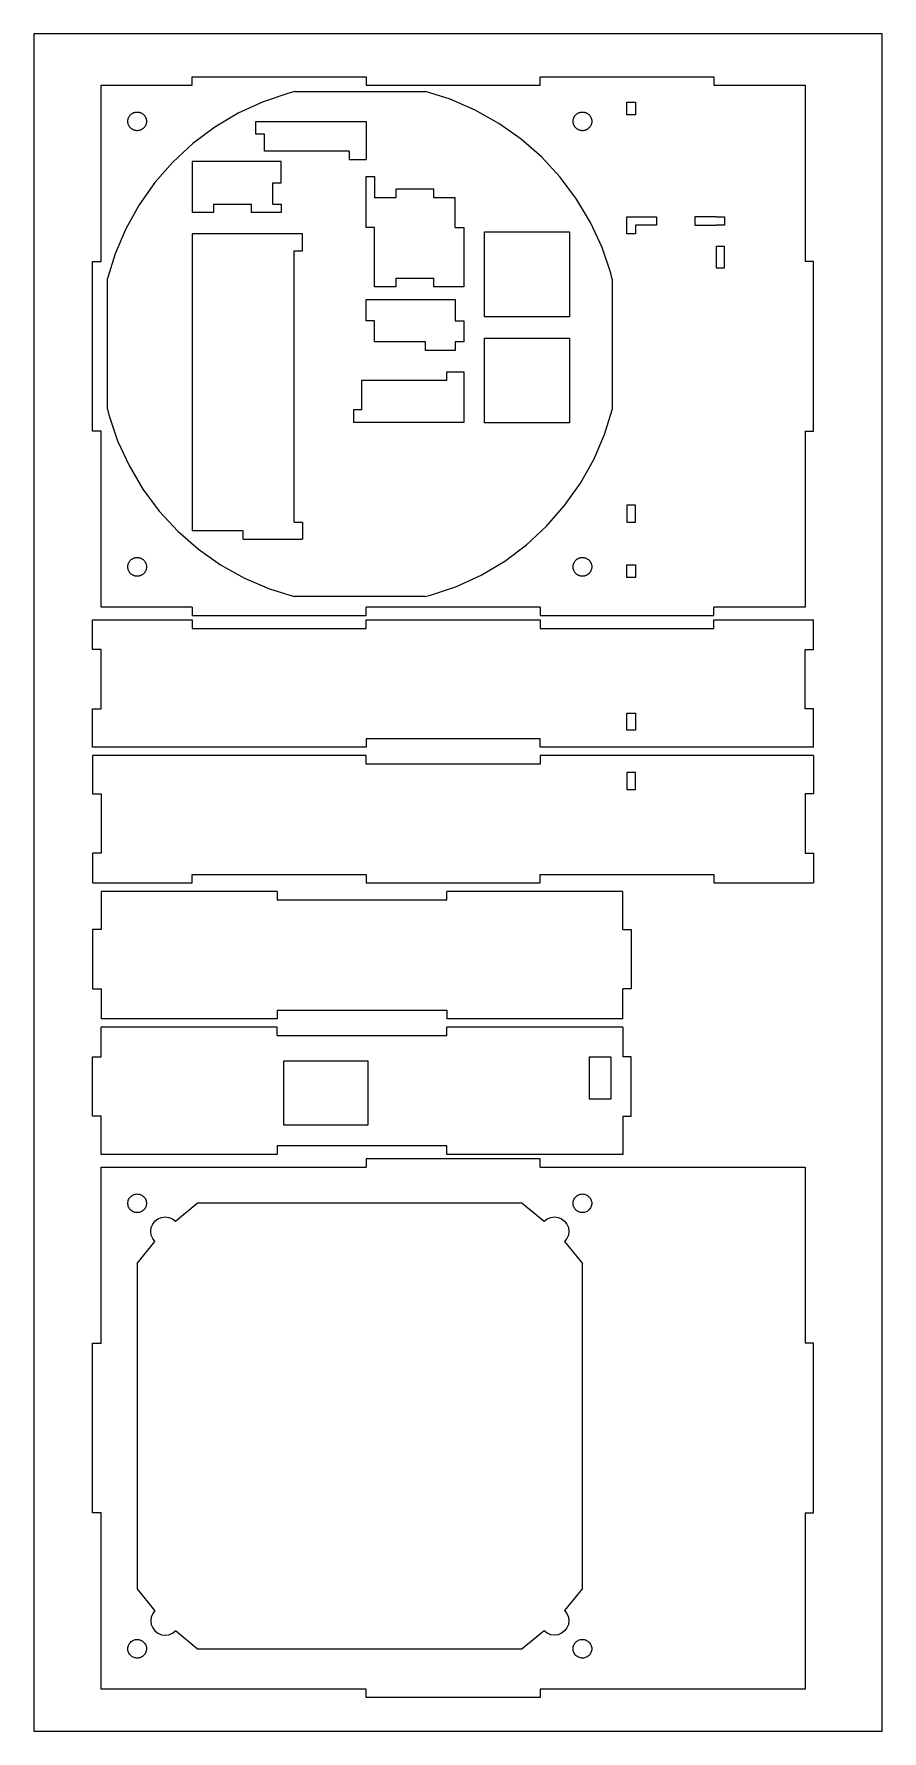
# Model space of a CAD drawing. Header units: metres. Extents: x 0 to 200, y 0 to 400.
import ezdxf

# ---------------------------------------------------------------- set-up
doc = ezdxf.new("R2010")
doc.units = ezdxf.units.M

msp = doc.modelspace()

# ---------------------------------------------------------------- linework, layer by layer
at = {"layer": 'Layer0'}
for p, q in [((0, 400), (0, 0)), ((200, 400), (0, 400)), ((200, 0), (200, 400)), ((37.34, 389.9), (78.34, 389.9)), ((37.34, 387.9), (37.34, 389.9)), ((78.34, 389.9), (78.34, 387.9)), ((119.34, 389.9), (160.34, 389.9)), ((119.34, 387.9), (119.34, 389.9)), ((160.34, 389.9), (160.34, 387.9)), ((15.84, 387.9), (37.34, 387.9)), ((15.84, 346.4), (15.84, 387.9)), ((54.05, 384.01), (48.2, 381.32)), ((60.14, 386.08), (54.05, 384.01)), ((61.52, 386.4), (60.14, 386.08)), ((61.52, 386.4), (76.84, 386.4)), ((76.84, 386.4), (92.33, 386.4)), ((78.34, 387.9), (119.34, 387.9)), ((98.12, 384.6), (92.33, 386.4)), ((104.04, 382.06), (98.12, 384.6)), ((160.34, 387.9), (181.84, 387.9)), ((181.84, 387.9), (181.84, 346.4)), ((22.22, 379.97), (22.25, 380.08)), ((22.25, 380.08), (22.29, 380.19)), ((22.29, 380.19), (22.33, 380.29)), ((22.33, 380.29), (22.38, 380.4)), ((22.38, 380.4), (22.44, 380.5)), ((22.44, 380.5), (22.5, 380.59)), ((22.5, 380.59), (22.56, 380.69)), ((22.56, 380.69), (22.63, 380.78)), ((22.63, 380.78), (22.71, 380.87)), ((22.71, 380.87), (22.79, 380.95)), ((22.79, 380.95), (22.87, 381.03)), ((22.87, 381.03), (22.96, 381.11)), ((22.96, 381.11), (23.05, 381.18)), ((23.05, 381.18), (23.15, 381.24)), ((23.15, 381.24), (23.24, 381.3)), ((23.24, 381.3), (23.35, 381.36)), ((23.35, 381.36), (23.45, 381.41)), ((23.45, 381.41), (23.56, 381.45)), ((23.56, 381.45), (23.66, 381.49)), ((23.66, 381.49), (23.77, 381.52)), ((23.77, 381.52), (23.89, 381.55)), ((23.89, 381.55), (24, 381.57)), ((24, 381.57), (24.11, 381.58)), ((24.11, 381.58), (24.23, 381.59)), ((24.23, 381.59), (24.34, 381.6)), ((24.34, 381.6), (24.46, 381.59)), ((24.46, 381.59), (24.57, 381.58)), ((24.57, 381.58), (24.69, 381.57)), ((24.69, 381.57), (24.8, 381.55)), ((24.8, 381.55), (24.91, 381.52)), ((24.91, 381.52), (25.02, 381.49)), ((25.02, 381.49), (25.13, 381.45)), ((25.13, 381.45), (25.24, 381.41)), ((25.24, 381.41), (25.34, 381.36)), ((25.34, 381.36), (25.44, 381.3)), ((25.44, 381.3), (25.54, 381.24)), ((25.54, 381.24), (25.64, 381.18)), ((25.64, 381.18), (25.73, 381.1)), ((25.73, 381.1), (25.82, 381.03)), ((25.82, 381.03), (25.9, 380.95)), ((25.9, 380.95), (25.98, 380.87)), ((25.98, 380.87), (26.05, 380.78)), ((26.05, 380.78), (26.12, 380.69)), ((26.12, 380.69), (26.19, 380.59)), ((26.19, 380.59), (26.25, 380.49)), ((26.25, 380.49), (26.3, 380.39)), ((26.3, 380.39), (26.35, 380.29)), ((26.35, 380.29), (26.4, 380.18)), ((26.4, 380.18), (26.44, 380.07)), ((26.44, 380.07), (26.47, 379.96)), ((48.2, 381.32), (42.67, 378.03)), ((109.65, 378.91), (104.04, 382.06)), ((127.22, 379.97), (127.25, 380.08)), ((127.25, 380.08), (127.29, 380.19)), ((127.29, 380.19), (127.33, 380.29)), ((127.33, 380.29), (127.38, 380.4)), ((127.38, 380.4), (127.44, 380.5)), ((127.44, 380.5), (127.5, 380.59)), ((127.5, 380.59), (127.56, 380.69)), ((127.56, 380.69), (127.63, 380.78)), ((127.63, 380.78), (127.71, 380.87)), ((127.71, 380.87), (127.79, 380.95)), ((127.79, 380.95), (127.87, 381.03)), ((127.87, 381.03), (127.96, 381.11)), ((127.96, 381.11), (128.05, 381.18)), ((128.05, 381.18), (128.15, 381.24)), ((128.15, 381.24), (128.24, 381.3)), ((128.24, 381.3), (128.34, 381.36)), ((128.34, 381.36), (128.45, 381.41)), ((128.45, 381.41), (128.56, 381.45)), ((128.56, 381.45), (128.66, 381.49)), ((128.66, 381.49), (128.77, 381.52)), ((128.77, 381.52), (128.89, 381.55)), ((128.89, 381.55), (129, 381.57)), ((129, 381.57), (129.11, 381.58)), ((129.11, 381.58), (129.23, 381.59)), ((129.23, 381.59), (129.34, 381.6)), ((129.34, 381.6), (129.46, 381.59)), ((129.46, 381.59), (129.57, 381.58)), ((129.57, 381.58), (129.69, 381.57)), ((129.69, 381.57), (129.8, 381.55)), ((129.8, 381.55), (129.91, 381.52)), ((129.91, 381.52), (130.02, 381.49)), ((130.02, 381.49), (130.13, 381.45)), ((130.13, 381.45), (130.24, 381.41)), ((130.24, 381.41), (130.34, 381.36)), ((130.34, 381.36), (130.44, 381.3)), ((130.44, 381.3), (130.54, 381.24)), ((130.54, 381.24), (130.64, 381.18)), ((130.64, 381.18), (130.73, 381.1)), ((130.73, 381.1), (130.82, 381.03)), ((130.82, 381.03), (130.9, 380.95)), ((130.9, 380.95), (130.98, 380.87)), ((130.98, 380.87), (131.05, 380.78)), ((131.05, 380.78), (131.12, 380.69)), ((131.12, 380.69), (131.19, 380.59)), ((131.19, 380.59), (131.25, 380.49)), ((131.25, 380.49), (131.3, 380.39)), ((131.3, 380.39), (131.35, 380.29)), ((131.35, 380.29), (131.4, 380.18)), ((131.4, 380.18), (131.44, 380.07)), ((131.44, 380.07), (131.47, 379.96)), ((139.84, 383.9), (141.84, 383.9)), ((139.84, 380.9), (139.84, 383.9)), ((141.84, 380.9), (139.84, 380.9)), ((141.84, 383.9), (141.84, 380.9)), ((22.14, 379.4), (22.15, 379.51)), ((22.15, 379.28), (22.14, 379.4)), ((22.15, 379.51), (22.16, 379.63)), ((22.16, 379.17), (22.15, 379.28)), ((22.16, 379.63), (22.17, 379.74)), ((22.17, 379.05), (22.16, 379.17)), ((22.17, 379.74), (22.19, 379.85)), ((22.19, 378.94), (22.17, 379.05)), ((22.19, 379.85), (22.22, 379.97)), ((22.22, 378.83), (22.19, 378.94)), ((22.25, 378.72), (22.22, 378.83)), ((22.29, 378.61), (22.25, 378.72)), ((22.33, 378.5), (22.29, 378.61)), ((22.38, 378.4), (22.33, 378.5)), ((22.44, 378.3), (22.38, 378.4)), ((22.5, 378.2), (22.44, 378.3)), ((22.56, 378.1), (22.5, 378.2)), ((22.63, 378.01), (22.56, 378.1)), ((22.71, 377.92), (22.63, 378.01)), ((22.79, 377.84), (22.71, 377.92)), ((22.87, 377.76), (22.79, 377.84)), ((22.96, 377.69), (22.87, 377.76)), ((23.05, 377.62), (22.96, 377.69)), ((23.14, 377.55), (23.05, 377.62)), ((23.24, 377.49), (23.14, 377.55)), ((23.34, 377.44), (23.24, 377.49)), ((23.45, 377.39), (23.34, 377.44)), ((23.55, 377.34), (23.45, 377.39)), ((23.66, 377.3), (23.55, 377.34)), ((23.77, 377.27), (23.66, 377.3)), ((23.88, 377.24), (23.77, 377.27)), ((24, 377.22), (23.88, 377.24)), ((24.11, 377.21), (24, 377.22)), ((24.23, 377.2), (24.11, 377.21)), ((24.34, 377.2), (24.23, 377.2)), ((24.46, 377.2), (24.34, 377.2)), ((24.57, 377.21), (24.46, 377.2)), ((24.69, 377.22), (24.57, 377.21)), ((24.8, 377.24), (24.69, 377.22)), ((24.91, 377.27), (24.8, 377.24)), ((25.02, 377.3), (24.91, 377.27)), ((25.13, 377.34), (25.02, 377.3)), ((25.24, 377.39), (25.13, 377.34)), ((25.34, 377.44), (25.24, 377.39)), ((25.44, 377.49), (25.34, 377.44)), ((25.54, 377.55), (25.44, 377.49)), ((25.64, 377.62), (25.54, 377.55)), ((25.73, 377.69), (25.64, 377.62)), ((25.81, 377.76), (25.73, 377.69)), ((25.9, 377.84), (25.81, 377.76)), ((25.98, 377.92), (25.9, 377.84)), ((26.05, 378.01), (25.98, 377.92)), ((26.12, 378.1), (26.05, 378.01)), ((26.19, 378.2), (26.12, 378.1)), ((26.25, 378.29), (26.19, 378.2)), ((26.3, 378.4), (26.25, 378.29)), ((26.35, 378.5), (26.3, 378.4)), ((26.4, 378.61), (26.35, 378.5)), ((26.44, 378.71), (26.4, 378.61)), ((26.47, 378.83), (26.44, 378.71)), ((26.47, 379.96), (26.5, 379.85)), ((26.5, 378.94), (26.47, 378.83)), ((26.5, 379.85), (26.52, 379.74)), ((26.52, 379.05), (26.5, 378.94)), ((26.52, 379.74), (26.53, 379.62)), ((26.53, 379.16), (26.52, 379.05)), ((26.53, 379.62), (26.54, 379.51)), ((26.54, 379.28), (26.53, 379.16)), ((26.54, 379.51), (26.54, 379.39)), ((26.54, 379.39), (26.54, 379.28)), ((42.67, 378.03), (37.51, 374.17)), ((52.34, 376.4), (52.34, 379.4)), ((52.34, 379.4), (78.34, 379.4)), ((54.34, 376.4), (52.34, 376.4)), ((54.34, 372.4), (54.34, 376.4)), ((78.34, 379.4), (78.34, 370.4)), ((114.91, 375.2), (109.65, 378.91)), ((127.14, 379.4), (127.15, 379.51)), ((127.15, 379.28), (127.14, 379.4)), ((127.15, 379.63), (127.17, 379.74)), ((127.15, 379.51), (127.15, 379.63)), ((127.15, 379.17), (127.15, 379.28)), ((127.17, 379.05), (127.15, 379.17)), ((127.17, 379.74), (127.19, 379.85)), ((127.19, 378.94), (127.17, 379.05)), ((127.19, 379.85), (127.22, 379.97)), ((127.22, 378.83), (127.19, 378.94)), ((127.25, 378.72), (127.22, 378.83)), ((127.29, 378.61), (127.25, 378.72)), ((127.33, 378.5), (127.29, 378.61)), ((127.38, 378.4), (127.33, 378.5)), ((127.44, 378.3), (127.38, 378.4)), ((127.5, 378.2), (127.44, 378.3)), ((127.56, 378.1), (127.5, 378.2)), ((127.63, 378.01), (127.56, 378.1)), ((127.71, 377.92), (127.63, 378.01)), ((127.79, 377.84), (127.71, 377.92)), ((127.87, 377.76), (127.79, 377.84)), ((127.96, 377.69), (127.87, 377.76)), ((128.05, 377.62), (127.96, 377.69)), ((128.14, 377.55), (128.05, 377.62)), ((128.24, 377.49), (128.14, 377.55)), ((128.34, 377.44), (128.24, 377.49)), ((128.45, 377.39), (128.34, 377.44)), ((128.55, 377.34), (128.45, 377.39)), ((128.66, 377.3), (128.55, 377.34)), ((128.77, 377.27), (128.66, 377.3)), ((128.88, 377.24), (128.77, 377.27)), ((129, 377.22), (128.88, 377.24)), ((129.11, 377.21), (129, 377.22)), ((129.23, 377.2), (129.11, 377.21)), ((129.34, 377.2), (129.23, 377.2)), ((129.46, 377.2), (129.34, 377.2)), ((129.57, 377.21), (129.46, 377.2)), ((129.69, 377.22), (129.57, 377.21)), ((129.8, 377.24), (129.69, 377.22)), ((129.91, 377.27), (129.8, 377.24)), ((130.02, 377.3), (129.91, 377.27)), ((130.13, 377.34), (130.02, 377.3)), ((130.24, 377.39), (130.13, 377.34)), ((130.34, 377.44), (130.24, 377.39)), ((130.44, 377.49), (130.34, 377.44)), ((130.54, 377.55), (130.44, 377.49)), ((130.64, 377.62), (130.54, 377.55)), ((130.73, 377.69), (130.64, 377.62)), ((130.81, 377.76), (130.73, 377.69)), ((130.9, 377.84), (130.81, 377.76)), ((130.98, 377.92), (130.9, 377.84)), ((131.05, 378.01), (130.98, 377.92)), ((131.12, 378.1), (131.05, 378.01)), ((131.19, 378.2), (131.12, 378.1)), ((131.25, 378.29), (131.19, 378.2)), ((131.3, 378.4), (131.25, 378.29)), ((131.35, 378.5), (131.3, 378.4)), ((131.4, 378.61), (131.35, 378.5)), ((131.43, 378.71), (131.4, 378.61)), ((131.47, 378.83), (131.43, 378.71)), ((131.47, 379.96), (131.49, 379.85)), ((131.49, 378.94), (131.47, 378.83)), ((131.49, 379.85), (131.52, 379.74)), ((131.52, 379.05), (131.49, 378.94)), ((131.52, 379.74), (131.53, 379.62)), ((131.53, 379.16), (131.52, 379.05)), ((131.53, 379.62), (131.54, 379.51)), ((131.54, 379.28), (131.53, 379.16)), ((131.54, 379.51), (131.54, 379.39)), ((131.54, 379.39), (131.54, 379.28)), ((37.51, 374.17), (32.78, 369.8)), ((74.34, 372.4), (54.34, 372.4)), ((74.34, 372.4), (74.34, 370.4)), ((119.75, 370.95), (114.91, 375.2)), ((32.78, 369.8), (28.54, 364.96)), ((37.34, 369.9), (37.34, 357.9)), ((58.34, 369.9), (37.34, 369.9)), ((58.34, 364.9), (58.34, 369.9)), ((74.34, 370.4), (78.34, 370.4)), ((124.12, 366.23), (119.75, 370.95)), ((28.54, 364.96), (24.83, 359.71)), ((56.34, 364.9), (58.34, 364.9)), ((56.34, 359.9), (56.34, 364.9)), ((78.34, 366.4), (80.34, 366.4)), ((78.34, 354.4), (78.34, 366.4)), ((80.34, 366.4), (80.34, 361.4)), ((127.97, 361.07), (124.12, 366.23)), ((85.34, 361.4), (80.34, 361.4)), ((94.34, 363.4), (85.34, 363.4)), ((85.34, 363.4), (85.34, 361.4)), ((94.34, 361.4), (94.34, 363.4)), ((99.34, 361.4), (94.34, 361.4)), ((99.34, 354.4), (99.34, 361.4)), ((131.27, 355.54), (127.97, 361.07)), ((24.83, 359.71), (21.68, 354.09)), ((42.34, 357.9), (37.34, 357.9)), ((42.34, 359.9), (42.34, 357.9)), ((42.34, 359.9), (51.34, 359.9)), ((51.34, 357.9), (51.34, 359.9)), ((58.34, 357.9), (51.34, 357.9)), ((56.34, 359.9), (58.34, 359.9)), ((58.34, 359.9), (58.34, 357.9)), ((139.84, 356.9), (141.84, 356.9)), ((139.84, 352.9), (139.84, 356.9)), ((141.84, 356.9), (146.84, 356.9)), ((146.84, 356.9), (146.84, 354.9)), ((160.84, 356.9), (155.84, 356.9)), ((155.84, 356.9), (155.84, 354.9)), ((160.84, 356.9), (162.84, 356.9)), ((162.84, 356.9), (162.84, 354.9)), ((21.68, 354.09), (19.14, 348.17)), ((63.34, 352.9), (37.34, 352.9)), ((37.34, 352.9), (37.34, 282.9)), ((63.34, 348.9), (63.34, 352.9)), ((80.34, 354.4), (78.34, 354.4)), ((80.34, 340.4), (80.34, 354.4)), ((99.34, 354.4), (101.34, 354.4)), ((101.34, 354.4), (101.34, 340.4)), ((106.26, 333.33), (106.26, 353.33)), ((106.26, 353.33), (126.26, 353.33)), ((126.26, 353.33), (126.26, 333.33)), ((133.96, 349.69), (131.27, 355.54)), ((141.84, 352.9), (139.84, 352.9)), ((146.84, 354.9), (141.84, 354.9)), ((141.84, 354.9), (141.84, 352.9)), ((155.84, 354.9), (160.84, 354.9)), ((162.84, 354.9), (160.84, 354.9)), ((19.14, 348.17), (17.34, 342.38)), ((61.34, 348.9), (63.34, 348.9)), ((61.34, 284.9), (61.34, 348.9)), ((136.03, 343.6), (133.96, 349.69)), ((162.84, 349.9), (160.84, 349.9)), ((160.84, 349.9), (160.84, 344.9)), ((162.84, 344.9), (162.84, 349.9)), ((13.84, 346.4), (15.84, 346.4)), ((13.84, 306.4), (13.84, 346.4)), ((160.84, 344.9), (162.84, 344.9)), ((183.84, 346.4), (181.84, 346.4)), ((183.84, 306.4), (183.84, 346.4)), ((17.34, 326.9), (17.34, 342.38)), ((85.34, 340.4), (80.34, 340.4)), ((85.34, 342.4), (94.34, 342.4)), ((85.34, 342.4), (85.34, 340.4)), ((94.34, 340.4), (94.34, 342.4)), ((101.34, 340.4), (94.34, 340.4)), ((136.34, 342.22), (136.03, 343.6)), ((136.34, 342.22), (136.34, 326.9)), ((78.34, 337.4), (99.34, 337.4)), ((78.34, 332.4), (78.34, 337.4)), ((99.34, 337.4), (99.34, 332.4)), ((80.34, 332.4), (78.34, 332.4)), ((80.34, 327.4), (80.34, 332.4)), ((99.34, 332.4), (101.34, 332.4)), ((101.34, 332.4), (101.34, 327.4)), ((126.26, 333.33), (106.26, 333.33)), ((106.26, 328.33), (126.26, 328.33)), ((106.26, 308.33), (106.26, 328.33)), ((126.26, 328.33), (126.26, 308.33)), ((17.34, 311.57), (17.34, 326.9)), ((92.34, 327.4), (80.34, 327.4)), ((92.34, 325.4), (92.34, 327.4)), ((99.34, 325.4), (92.34, 325.4)), ((99.34, 327.4), (99.34, 325.4)), ((101.34, 327.4), (99.34, 327.4)), ((136.34, 326.9), (136.34, 311.41)), ((97.34, 320.4), (101.34, 320.4)), ((97.34, 318.4), (97.34, 320.4)), ((101.34, 320.4), (101.34, 308.4)), ((77.34, 311.4), (77.34, 318.4)), ((77.34, 318.4), (97.34, 318.4)), ((17.34, 311.57), (17.65, 310.19)), ((17.65, 310.19), (19.72, 304.1)), ((77.34, 311.4), (75.34, 311.4)), ((75.34, 311.4), (75.34, 308.4)), ((101.34, 308.4), (75.34, 308.4)), ((126.26, 308.33), (106.26, 308.33)), ((134.54, 305.62), (136.34, 311.41)), ((15.84, 306.4), (13.84, 306.4)), ((15.84, 264.9), (15.84, 306.4)), ((19.72, 304.1), (22.42, 298.25)), ((132, 299.7), (134.54, 305.62)), ((181.84, 306.4), (183.84, 306.4)), ((181.84, 306.4), (181.84, 264.9)), ((22.42, 298.25), (25.71, 292.72)), ((128.86, 294.09), (132, 299.7)), ((25.71, 292.72), (29.56, 287.56)), ((125.15, 288.83), (128.86, 294.09)), ((120.9, 283.99), (125.15, 288.83)), ((141.84, 288.9), (139.84, 288.9)), ((139.84, 288.9), (139.84, 284.9)), ((141.84, 284.9), (141.84, 288.9)), ((29.56, 287.56), (33.94, 282.84)), ((61.34, 284.9), (63.34, 284.9)), ((63.34, 284.9), (63.34, 280.9)), ((139.84, 284.9), (141.84, 284.9)), ((33.94, 282.84), (38.78, 278.59)), ((49.34, 282.9), (37.34, 282.9)), ((49.34, 280.9), (49.34, 282.9)), ((49.34, 280.9), (63.34, 280.9)), ((116.18, 279.62), (120.9, 283.99)), ((22.79, 275.95), (22.87, 276.03)), ((22.87, 276.03), (22.96, 276.11)), ((22.96, 276.11), (23.05, 276.18)), ((23.05, 276.18), (23.15, 276.24)), ((23.15, 276.24), (23.24, 276.3)), ((23.24, 276.3), (23.34, 276.36)), ((23.34, 276.36), (23.45, 276.41)), ((23.45, 276.41), (23.56, 276.45)), ((23.56, 276.45), (23.66, 276.49)), ((23.66, 276.49), (23.77, 276.52)), ((23.77, 276.52), (23.89, 276.55)), ((23.89, 276.55), (24, 276.57)), ((24, 276.57), (24.11, 276.58)), ((24.11, 276.58), (24.23, 276.59)), ((24.23, 276.59), (24.34, 276.6)), ((24.34, 276.6), (24.46, 276.59)), ((24.46, 276.59), (24.57, 276.58)), ((24.57, 276.58), (24.69, 276.57)), ((24.69, 276.57), (24.8, 276.55)), ((24.8, 276.55), (24.91, 276.52)), ((24.91, 276.52), (25.02, 276.49)), ((25.02, 276.49), (25.13, 276.45)), ((25.13, 276.45), (25.24, 276.41)), ((25.24, 276.41), (25.34, 276.36)), ((25.34, 276.36), (25.44, 276.3)), ((25.44, 276.3), (25.54, 276.24)), ((25.54, 276.24), (25.64, 276.18)), ((25.64, 276.18), (25.73, 276.1)), ((25.73, 276.1), (25.82, 276.03)), ((25.82, 276.03), (25.9, 275.95)), ((38.78, 278.59), (44.03, 274.88)), ((111.02, 275.77), (116.18, 279.62)), ((127.79, 275.95), (127.87, 276.03)), ((127.87, 276.03), (127.96, 276.11)), ((127.96, 276.11), (128.05, 276.18)), ((128.05, 276.18), (128.15, 276.24)), ((128.15, 276.24), (128.24, 276.3)), ((128.24, 276.3), (128.35, 276.36)), ((128.35, 276.36), (128.45, 276.41)), ((128.45, 276.41), (128.56, 276.45)), ((128.56, 276.45), (128.66, 276.49)), ((128.66, 276.49), (128.77, 276.52)), ((128.77, 276.52), (128.89, 276.55)), ((128.89, 276.55), (129, 276.57)), ((129, 276.57), (129.11, 276.58)), ((129.11, 276.58), (129.23, 276.59)), ((129.23, 276.59), (129.34, 276.6)), ((129.34, 276.6), (129.46, 276.59)), ((129.46, 276.59), (129.57, 276.58)), ((129.57, 276.58), (129.69, 276.57)), ((129.69, 276.57), (129.8, 276.55)), ((129.8, 276.55), (129.91, 276.52)), ((129.91, 276.52), (130.02, 276.49)), ((130.02, 276.49), (130.13, 276.45)), ((130.13, 276.45), (130.24, 276.41)), ((130.24, 276.41), (130.34, 276.36)), ((130.34, 276.36), (130.44, 276.3)), ((130.44, 276.3), (130.54, 276.24)), ((130.54, 276.24), (130.64, 276.18)), ((130.64, 276.18), (130.73, 276.1)), ((130.73, 276.1), (130.82, 276.03)), ((130.82, 276.03), (130.9, 275.95)), ((22.14, 274.4), (22.15, 274.51)), ((22.15, 274.28), (22.14, 274.4)), ((22.15, 274.63), (22.17, 274.74)), ((22.15, 274.51), (22.15, 274.63)), ((22.15, 274.17), (22.15, 274.28)), ((22.17, 274.05), (22.15, 274.17)), ((22.17, 274.74), (22.19, 274.85)), ((22.19, 273.94), (22.17, 274.05)), ((22.19, 274.85), (22.22, 274.97)), ((22.22, 273.83), (22.19, 273.94)), ((22.22, 274.97), (22.25, 275.08)), ((22.25, 273.72), (22.22, 273.83)), ((22.25, 275.08), (22.29, 275.19)), ((22.29, 273.61), (22.25, 273.72)), ((22.29, 275.19), (22.33, 275.29)), ((22.33, 273.5), (22.29, 273.61)), ((22.33, 275.29), (22.38, 275.4)), ((22.38, 273.4), (22.33, 273.5)), ((22.38, 275.4), (22.44, 275.5)), ((22.44, 273.3), (22.38, 273.4)), ((22.44, 275.5), (22.5, 275.59)), ((22.5, 273.2), (22.44, 273.3)), ((22.5, 275.59), (22.56, 275.69)), ((22.56, 273.1), (22.5, 273.2)), ((22.56, 275.69), (22.63, 275.78)), ((22.63, 273.01), (22.56, 273.1)), ((22.63, 275.78), (22.71, 275.87)), ((22.71, 272.92), (22.63, 273.01)), ((22.71, 275.87), (22.79, 275.95)), ((22.79, 272.84), (22.71, 272.92)), ((22.87, 272.76), (22.79, 272.84)), ((22.96, 272.69), (22.87, 272.76)), ((23.05, 272.62), (22.96, 272.69)), ((23.14, 272.55), (23.05, 272.62)), ((23.24, 272.49), (23.14, 272.55)), ((23.34, 272.44), (23.24, 272.49)), ((23.45, 272.39), (23.34, 272.44)), ((23.55, 272.34), (23.45, 272.39)), ((23.66, 272.3), (23.55, 272.34)), ((23.77, 272.27), (23.66, 272.3)), ((23.88, 272.24), (23.77, 272.27)), ((24, 272.22), (23.88, 272.24)), ((24.11, 272.21), (24, 272.22)), ((24.23, 272.2), (24.11, 272.21)), ((24.34, 272.2), (24.23, 272.2)), ((24.46, 272.2), (24.34, 272.2)), ((24.57, 272.21), (24.46, 272.2)), ((24.69, 272.22), (24.57, 272.21)), ((24.8, 272.24), (24.69, 272.22)), ((24.91, 272.27), (24.8, 272.24)), ((25.02, 272.3), (24.91, 272.27)), ((25.13, 272.34), (25.02, 272.3)), ((25.24, 272.39), (25.13, 272.34)), ((25.34, 272.44), (25.24, 272.39)), ((25.44, 272.49), (25.34, 272.44)), ((25.54, 272.55), (25.44, 272.49)), ((25.64, 272.62), (25.54, 272.55)), ((25.73, 272.69), (25.64, 272.62)), ((25.81, 272.76), (25.73, 272.69)), ((25.9, 272.84), (25.81, 272.76)), ((25.9, 275.95), (25.98, 275.87)), ((25.98, 272.92), (25.9, 272.84)), ((25.98, 275.87), (26.05, 275.78)), ((26.05, 273.01), (25.98, 272.92)), ((26.05, 275.78), (26.12, 275.69)), ((26.12, 273.1), (26.05, 273.01)), ((26.12, 275.69), (26.19, 275.59)), ((26.19, 273.2), (26.12, 273.1)), ((26.19, 275.59), (26.25, 275.49)), ((26.25, 273.29), (26.19, 273.2)), ((26.25, 275.49), (26.3, 275.39)), ((26.3, 273.4), (26.25, 273.29)), ((26.3, 275.39), (26.35, 275.29)), ((26.35, 273.5), (26.3, 273.4)), ((26.35, 275.29), (26.4, 275.18)), ((26.4, 273.61), (26.35, 273.5)), ((26.4, 275.18), (26.44, 275.07)), ((26.43, 273.71), (26.4, 273.61)), ((26.47, 273.83), (26.43, 273.71)), ((26.44, 275.07), (26.47, 274.96)), ((26.47, 274.96), (26.49, 274.85)), ((26.49, 273.94), (26.47, 273.83)), ((26.49, 274.85), (26.52, 274.74)), ((26.52, 274.05), (26.49, 273.94)), ((26.52, 274.74), (26.53, 274.62)), ((26.53, 274.16), (26.52, 274.05)), ((26.53, 274.62), (26.54, 274.51)), ((26.54, 274.28), (26.53, 274.16)), ((26.54, 274.51), (26.54, 274.39)), ((26.54, 274.39), (26.54, 274.28)), ((44.03, 274.88), (49.65, 271.73)), ((99.64, 269.78), (105.49, 272.47)), ((105.49, 272.47), (111.02, 275.77)), ((127.14, 274.4), (127.15, 274.51)), ((127.15, 274.28), (127.14, 274.4)), ((127.15, 274.51), (127.16, 274.63)), ((127.15, 274.17), (127.15, 274.28)), ((127.17, 274.05), (127.15, 274.17)), ((127.16, 274.63), (127.17, 274.74)), ((127.17, 274.74), (127.19, 274.85)), ((127.19, 273.94), (127.17, 274.05)), ((127.19, 274.85), (127.22, 274.97)), ((127.22, 273.83), (127.19, 273.94)), ((127.22, 274.97), (127.25, 275.08)), ((127.25, 273.72), (127.22, 273.83)), ((127.25, 275.08), (127.29, 275.19)), ((127.29, 273.61), (127.25, 273.72)), ((127.29, 275.19), (127.33, 275.29)), ((127.33, 273.5), (127.29, 273.61)), ((127.33, 275.29), (127.38, 275.4)), ((127.38, 273.4), (127.33, 273.5)), ((127.38, 275.4), (127.44, 275.5)), ((127.44, 273.3), (127.38, 273.4)), ((127.44, 275.5), (127.5, 275.59)), ((127.5, 273.2), (127.44, 273.3)), ((127.5, 275.59), (127.56, 275.69)), ((127.56, 273.1), (127.5, 273.2)), ((127.56, 275.69), (127.63, 275.78)), ((127.63, 273.01), (127.56, 273.1)), ((127.63, 275.78), (127.71, 275.87)), ((127.71, 272.92), (127.63, 273.01)), ((127.71, 275.87), (127.79, 275.95)), ((127.79, 272.84), (127.71, 272.92)), ((127.87, 272.76), (127.79, 272.84)), ((127.96, 272.69), (127.87, 272.76)), ((128.05, 272.62), (127.96, 272.69)), ((128.14, 272.55), (128.05, 272.62)), ((128.24, 272.49), (128.14, 272.55)), ((128.34, 272.44), (128.24, 272.49)), ((128.45, 272.39), (128.34, 272.44)), ((128.55, 272.34), (128.45, 272.39)), ((128.66, 272.3), (128.55, 272.34)), ((128.77, 272.27), (128.66, 272.3)), ((128.88, 272.24), (128.77, 272.27)), ((129, 272.22), (128.88, 272.24)), ((129.11, 272.21), (129, 272.22)), ((129.23, 272.2), (129.11, 272.21)), ((129.34, 272.2), (129.23, 272.2)), ((129.46, 272.2), (129.34, 272.2)), ((129.57, 272.21), (129.46, 272.2)), ((129.69, 272.22), (129.57, 272.21)), ((129.8, 272.24), (129.69, 272.22)), ((129.91, 272.27), (129.8, 272.24)), ((130.02, 272.3), (129.91, 272.27)), ((130.13, 272.34), (130.02, 272.3)), ((130.24, 272.39), (130.13, 272.34)), ((130.34, 272.44), (130.24, 272.39)), ((130.44, 272.49), (130.34, 272.44)), ((130.54, 272.55), (130.44, 272.49)), ((130.64, 272.62), (130.54, 272.55)), ((130.73, 272.69), (130.64, 272.62)), ((130.81, 272.76), (130.73, 272.69)), ((130.9, 272.84), (130.81, 272.76)), ((130.9, 275.95), (130.98, 275.87)), ((130.98, 272.92), (130.9, 272.84)), ((130.98, 275.87), (131.05, 275.78)), ((131.05, 273.01), (130.98, 272.92)), ((131.05, 275.78), (131.12, 275.69)), ((131.12, 273.1), (131.05, 273.01)), ((131.12, 275.69), (131.19, 275.59)), ((131.19, 273.2), (131.12, 273.1)), ((131.19, 275.59), (131.25, 275.49)), ((131.25, 273.29), (131.19, 273.2)), ((131.25, 275.49), (131.3, 275.39)), ((131.3, 273.4), (131.25, 273.29)), ((131.3, 275.39), (131.35, 275.29)), ((131.35, 273.5), (131.3, 273.4)), ((131.35, 275.29), (131.4, 275.18)), ((131.4, 273.61), (131.35, 273.5)), ((131.4, 275.18), (131.44, 275.07)), ((131.43, 273.71), (131.4, 273.61)), ((131.47, 273.83), (131.43, 273.71)), ((131.44, 275.07), (131.47, 274.96)), ((131.47, 274.96), (131.5, 274.85)), ((131.49, 273.94), (131.47, 273.83)), ((131.52, 274.05), (131.49, 273.94)), ((131.5, 274.85), (131.52, 274.74)), ((131.52, 274.74), (131.53, 274.62)), ((131.53, 274.16), (131.52, 274.05)), ((131.53, 274.62), (131.54, 274.51)), ((131.54, 274.28), (131.53, 274.16)), ((131.54, 274.51), (131.54, 274.39)), ((131.54, 274.39), (131.54, 274.28)), ((139.84, 271.9), (139.84, 274.9)), ((139.84, 274.9), (141.84, 274.9)), ((141.84, 274.9), (141.84, 271.9)), ((49.65, 271.73), (55.57, 269.19)), ((55.57, 269.19), (61.36, 267.4)), ((93.55, 267.71), (99.64, 269.78)), ((141.84, 271.9), (139.84, 271.9)), ((37.34, 264.9), (15.84, 264.9)), ((37.34, 264.9), (37.34, 262.9)), ((76.84, 267.4), (61.36, 267.4)), ((92.17, 267.4), (76.84, 267.4)), ((119.34, 264.9), (78.34, 264.9)), ((78.34, 262.9), (78.34, 264.9)), ((92.17, 267.4), (93.55, 267.71)), ((119.34, 264.9), (119.34, 262.9)), ((160.34, 262.9), (160.34, 264.9)), ((181.84, 264.9), (160.34, 264.9)), ((13.84, 261.9), (37.34, 261.9)), ((13.84, 254.9), (13.84, 261.9)), ((37.34, 262.9), (78.34, 262.9)), ((37.34, 261.9), (37.34, 259.9)), ((78.34, 261.9), (119.34, 261.9)), ((78.34, 259.9), (78.34, 261.9)), ((119.34, 262.9), (160.34, 262.9)), ((119.34, 261.9), (119.34, 259.9)), ((160.34, 259.9), (160.34, 261.9)), ((160.34, 261.9), (183.84, 261.9)), ((183.84, 254.9), (183.84, 261.9)), ((37.34, 259.9), (78.34, 259.9)), ((119.34, 259.9), (160.34, 259.9)), ((15.84, 254.9), (13.84, 254.9)), ((15.84, 240.9), (15.84, 254.9)), ((181.84, 240.9), (181.84, 254.9)), ((181.84, 254.9), (183.84, 254.9)), ((13.84, 231.9), (13.84, 240.9)), ((13.84, 240.9), (15.84, 240.9)), ((183.84, 240.9), (181.84, 240.9)), ((183.84, 231.9), (183.84, 240.9)), ((139.84, 235.9), (139.84, 239.9)), ((139.84, 239.9), (141.84, 239.9)), ((141.84, 239.9), (141.84, 235.9)), ((119.34, 233.9), (78.34, 233.9)), ((78.34, 233.9), (78.34, 231.9)), ((119.34, 231.9), (119.34, 233.9)), ((141.84, 235.9), (139.84, 235.9)), ((78.34, 231.9), (13.84, 231.9)), ((13.84, 229.9), (13.84, 220.9)), ((78.34, 229.9), (13.84, 229.9)), ((78.34, 227.9), (78.34, 229.9)), ((183.84, 231.9), (119.34, 231.9)), ((119.34, 229.9), (119.34, 227.9)), ((183.84, 229.9), (119.34, 229.9)), ((183.84, 229.9), (183.84, 220.9)), ((119.34, 227.9), (78.34, 227.9)), ((139.84, 225.9), (139.84, 221.9)), ((141.84, 225.9), (139.84, 225.9)), ((141.84, 221.9), (141.84, 225.9)), ((13.84, 220.9), (15.84, 220.9)), ((15.84, 220.9), (15.84, 206.9)), ((139.84, 221.9), (141.84, 221.9)), ((181.84, 220.9), (181.84, 206.9)), ((183.84, 220.9), (181.84, 220.9)), ((15.84, 206.9), (13.84, 206.9)), ((13.84, 206.9), (13.84, 199.9)), ((181.84, 206.9), (183.84, 206.9)), ((183.84, 206.9), (183.84, 199.9)), ((37.34, 201.9), (78.34, 201.9)), ((37.34, 199.9), (37.34, 201.9)), ((78.34, 201.9), (78.34, 199.9)), ((119.34, 199.9), (119.34, 201.9)), ((119.34, 201.9), (160.34, 201.9)), ((160.34, 201.9), (160.34, 199.9)), ((13.84, 199.9), (37.34, 199.9)), ((57.34, 197.9), (15.84, 197.9)), ((15.84, 197.9), (15.84, 188.9)), ((57.34, 197.9), (57.34, 195.9)), ((78.34, 199.9), (119.34, 199.9)), ((97.34, 195.9), (97.34, 197.9)), ((138.84, 197.9), (97.34, 197.9)), ((138.84, 188.9), (138.84, 197.9)), ((160.34, 199.9), (183.84, 199.9)), ((57.34, 195.9), (97.34, 195.9)), ((13.84, 188.9), (13.84, 174.9)), ((15.84, 188.9), (13.84, 188.9)), ((138.84, 188.9), (140.84, 188.9)), ((140.84, 188.9), (140.84, 174.9)), ((13.84, 174.9), (15.84, 174.9)), ((15.84, 174.9), (15.84, 167.9)), ((140.84, 174.9), (138.84, 174.9)), ((138.84, 167.9), (138.84, 174.9)), ((57.34, 169.9), (97.34, 169.9)), ((57.34, 169.9), (57.34, 167.9)), ((97.34, 169.9), (97.34, 167.9)), ((57.34, 167.9), (15.84, 167.9)), ((57.34, 165.9), (15.84, 165.9)), ((15.84, 158.9), (15.84, 165.9)), ((57.34, 163.9), (57.34, 165.9)), ((138.84, 167.9), (97.34, 167.9)), ((97.34, 163.9), (97.34, 165.9)), ((138.84, 165.9), (97.34, 165.9)), ((138.84, 165.9), (138.84, 158.9)), ((57.34, 163.9), (97.34, 163.9)), ((13.84, 144.9), (13.84, 158.9)), ((13.84, 158.9), (15.84, 158.9)), ((78.84, 157.9), (58.84, 157.9)), ((58.84, 157.9), (58.84, 142.9)), ((78.84, 142.9), (78.84, 157.9)), ((131.04, 148.9), (131.04, 158.9)), ((131.04, 158.9), (136.04, 158.9)), ((136.04, 158.9), (136.04, 148.9)), ((140.84, 158.9), (138.84, 158.9)), ((140.84, 144.9), (140.84, 158.9)), ((136.04, 148.9), (131.04, 148.9)), ((15.84, 144.9), (13.84, 144.9)), ((15.84, 135.9), (15.84, 144.9)), ((138.84, 144.9), (140.84, 144.9)), ((138.84, 144.9), (138.84, 135.9)), ((58.84, 142.9), (78.84, 142.9)), ((97.34, 137.9), (57.34, 137.9)), ((57.34, 137.9), (57.34, 135.9)), ((97.34, 135.9), (97.34, 137.9)), ((57.34, 135.9), (15.84, 135.9)), ((15.84, 132.9), (78.34, 132.9)), ((15.84, 91.4), (15.84, 132.9)), ((78.34, 134.9), (78.34, 132.9)), ((119.34, 134.9), (78.34, 134.9)), ((138.84, 135.9), (97.34, 135.9)), ((119.34, 132.9), (119.34, 134.9)), ((119.34, 132.9), (181.84, 132.9)), ((181.84, 132.9), (181.84, 91.4)), ((22.14, 124.4), (22.15, 124.63)), ((22.15, 124.17), (22.14, 124.4)), ((22.15, 124.63), (22.19, 124.85)), ((22.19, 123.94), (22.15, 124.17)), ((22.19, 124.85), (22.25, 125.08)), ((22.25, 125.08), (22.33, 125.29)), ((22.33, 125.29), (22.44, 125.5)), ((22.44, 125.5), (22.56, 125.69)), ((22.56, 125.69), (22.71, 125.87)), ((22.71, 125.87), (22.87, 126.03)), ((22.87, 126.03), (23.05, 126.18)), ((23.05, 126.18), (23.24, 126.3)), ((23.24, 126.3), (23.45, 126.41)), ((23.45, 126.41), (23.66, 126.49)), ((23.66, 126.49), (23.89, 126.55)), ((23.89, 126.55), (24.11, 126.58)), ((24.11, 126.58), (24.34, 126.6)), ((24.34, 126.6), (24.57, 126.58)), ((24.57, 126.58), (24.8, 126.55)), ((24.8, 126.55), (25.02, 126.49)), ((25.02, 126.49), (25.24, 126.41)), ((25.24, 126.41), (25.44, 126.3)), ((25.44, 126.3), (25.64, 126.18)), ((25.64, 126.18), (25.81, 126.03)), ((25.81, 126.03), (25.98, 125.87)), ((25.98, 125.87), (26.12, 125.69)), ((26.12, 125.69), (26.25, 125.5)), ((26.25, 125.5), (26.35, 125.29)), ((26.35, 125.29), (26.44, 125.08)), ((26.44, 125.08), (26.49, 124.85)), ((26.49, 124.85), (26.53, 124.63)), ((26.53, 124.17), (26.49, 123.94)), ((26.53, 124.63), (26.54, 124.4)), ((26.54, 124.4), (26.53, 124.17)), ((33.35, 120.2), (38.53, 124.4)), ((115.16, 124.4), (38.53, 124.4)), ((115.16, 124.4), (120.34, 120.2)), ((127.14, 124.4), (127.15, 124.63)), ((127.15, 124.17), (127.14, 124.4)), ((127.15, 124.63), (127.19, 124.85)), ((127.19, 123.94), (127.15, 124.17)), ((127.19, 124.85), (127.25, 125.08)), ((127.25, 125.08), (127.33, 125.29)), ((127.33, 125.29), (127.44, 125.5)), ((127.44, 125.5), (127.56, 125.69)), ((127.56, 125.69), (127.71, 125.87)), ((127.71, 125.87), (127.87, 126.03)), ((127.87, 126.03), (128.05, 126.18)), ((128.05, 126.18), (128.24, 126.3)), ((128.24, 126.3), (128.45, 126.41)), ((128.45, 126.41), (128.66, 126.49)), ((128.66, 126.49), (128.89, 126.55)), ((128.89, 126.55), (129.11, 126.58)), ((129.11, 126.58), (129.34, 126.6)), ((129.34, 126.6), (129.57, 126.58)), ((129.57, 126.58), (129.8, 126.55)), ((129.8, 126.55), (130.02, 126.49)), ((130.02, 126.49), (130.24, 126.41)), ((130.24, 126.41), (130.44, 126.3)), ((130.44, 126.3), (130.64, 126.18)), ((130.64, 126.18), (130.81, 126.03)), ((130.81, 126.03), (130.98, 125.87)), ((130.98, 125.87), (131.12, 125.69)), ((131.12, 125.69), (131.25, 125.5)), ((131.25, 125.5), (131.35, 125.29)), ((131.35, 125.29), (131.44, 125.08)), ((131.44, 125.08), (131.49, 124.85)), ((131.49, 124.85), (131.53, 124.63)), ((131.53, 124.17), (131.49, 123.94)), ((131.53, 124.63), (131.54, 124.4)), ((131.54, 124.4), (131.53, 124.17)), ((22.25, 123.72), (22.19, 123.94)), ((22.33, 123.5), (22.25, 123.72)), ((22.44, 123.3), (22.33, 123.5)), ((22.56, 123.1), (22.44, 123.3)), ((22.71, 122.92), (22.56, 123.1)), ((22.87, 122.76), (22.71, 122.92)), ((23.05, 122.62), (22.87, 122.76)), ((23.24, 122.49), (23.05, 122.62)), ((23.45, 122.39), (23.24, 122.49)), ((23.66, 122.3), (23.45, 122.39)), ((23.89, 122.24), (23.66, 122.3)), ((24.11, 122.21), (23.89, 122.24)), ((24.34, 122.2), (24.11, 122.21)), ((24.57, 122.21), (24.34, 122.2)), ((24.8, 122.24), (24.57, 122.21)), ((25.02, 122.3), (24.8, 122.24)), ((25.24, 122.39), (25.02, 122.3)), ((25.44, 122.49), (25.24, 122.39)), ((25.64, 122.62), (25.44, 122.49)), ((25.81, 122.76), (25.64, 122.62)), ((25.98, 122.92), (25.81, 122.76)), ((26.12, 123.1), (25.98, 122.92)), ((26.25, 123.3), (26.12, 123.1)), ((26.35, 123.5), (26.25, 123.3)), ((26.44, 123.72), (26.35, 123.5)), ((26.49, 123.94), (26.44, 123.72)), ((28, 119.5), (28.54, 120.2)), ((28.54, 120.2), (29.24, 120.74)), ((29.24, 120.74), (30.06, 121.08)), ((30.06, 121.08), (30.94, 121.2)), ((30.94, 121.2), (31.82, 121.08)), ((31.82, 121.08), (32.64, 120.74)), ((32.64, 120.74), (33.35, 120.2)), ((120.34, 120.2), (121.04, 120.74)), ((121.04, 120.74), (121.86, 121.08)), ((121.86, 121.08), (122.74, 121.2)), ((122.74, 121.2), (123.62, 121.08)), ((123.62, 121.08), (124.44, 120.74)), ((124.44, 120.74), (125.15, 120.2)), ((125.15, 120.2), (125.69, 119.5)), ((127.25, 123.72), (127.19, 123.94)), ((127.33, 123.5), (127.25, 123.72)), ((127.44, 123.3), (127.33, 123.5)), ((127.56, 123.1), (127.44, 123.3)), ((127.71, 122.92), (127.56, 123.1)), ((127.87, 122.76), (127.71, 122.92)), ((128.05, 122.62), (127.87, 122.76)), ((128.24, 122.49), (128.05, 122.62)), ((128.45, 122.39), (128.24, 122.49)), ((128.66, 122.3), (128.45, 122.39)), ((128.89, 122.24), (128.66, 122.3)), ((129.11, 122.21), (128.89, 122.24)), ((129.34, 122.2), (129.11, 122.21)), ((129.57, 122.21), (129.34, 122.2)), ((129.8, 122.24), (129.57, 122.21)), ((130.02, 122.3), (129.8, 122.24)), ((130.24, 122.39), (130.02, 122.3)), ((130.44, 122.49), (130.24, 122.39)), ((130.64, 122.62), (130.44, 122.49)), ((130.81, 122.76), (130.64, 122.62)), ((130.98, 122.92), (130.81, 122.76)), ((131.12, 123.1), (130.98, 122.92)), ((131.25, 123.3), (131.12, 123.1)), ((131.35, 123.5), (131.25, 123.3)), ((131.44, 123.72), (131.35, 123.5)), ((131.49, 123.94), (131.44, 123.72)), ((27.54, 117.79), (27.66, 118.68)), ((27.66, 116.91), (27.54, 117.79)), ((27.66, 118.68), (28, 119.5)), ((28, 116.09), (27.66, 116.91)), ((28.54, 115.39), (28, 116.09)), ((125.69, 116.09), (125.15, 115.39)), ((125.69, 119.5), (126.03, 118.68)), ((126.03, 116.91), (125.69, 116.09)), ((126.03, 118.68), (126.14, 117.79)), ((126.14, 117.79), (126.03, 116.91)), ((24.34, 110.21), (28.54, 115.39)), ((125.15, 115.39), (129.34, 110.21)), ((24.34, 110.21), (24.34, 33.58)), ((129.34, 33.58), (129.34, 110.21)), ((13.84, 51.4), (13.84, 91.4)), ((13.84, 91.4), (15.84, 91.4)), ((183.84, 91.4), (181.84, 91.4)), ((183.84, 51.4), (183.84, 91.4)), ((15.84, 51.4), (13.84, 51.4)), ((15.84, 9.9), (15.84, 51.4)), ((181.84, 51.4), (183.84, 51.4)), ((181.84, 51.4), (181.84, 9.9)), ((28.54, 28.4), (24.34, 33.58)), ((129.34, 33.58), (125.15, 28.4)), ((28.54, 28.4), (28, 27.7)), ((125.15, 28.4), (125.69, 27.7)), ((27.66, 26.88), (27.54, 26)), ((27.54, 26), (27.66, 25.12)), ((28, 27.7), (27.66, 26.88)), ((27.66, 25.12), (28, 24.3)), ((28, 24.3), (28.54, 23.59)), ((125.69, 24.3), (125.15, 23.59)), ((125.69, 27.7), (126.03, 26.88)), ((126.03, 25.12), (125.69, 24.3)), ((126.03, 26.88), (126.14, 26)), ((126.14, 26), (126.03, 25.12)), ((22.2, 19.91), (22.27, 20.14)), ((22.27, 20.14), (22.36, 20.35)), ((22.36, 20.35), (22.47, 20.55)), ((22.47, 20.55), (22.6, 20.74)), ((22.6, 20.74), (22.75, 20.91)), ((22.75, 20.91), (22.92, 21.07)), ((22.92, 21.07), (23.1, 21.21)), ((23.1, 21.21), (23.3, 21.33)), ((23.3, 21.33), (23.51, 21.43)), ((23.51, 21.43), (23.72, 21.51)), ((23.72, 21.51), (23.95, 21.56)), ((23.95, 21.56), (24.18, 21.59)), ((24.18, 21.59), (24.34, 21.59)), ((24.34, 21.59), (24.41, 21.59)), ((24.41, 21.59), (24.64, 21.58)), ((24.64, 21.58), (24.86, 21.53)), ((24.86, 21.53), (25.08, 21.47)), ((25.08, 21.47), (25.29, 21.38)), ((25.29, 21.38), (25.5, 21.27)), ((25.5, 21.27), (25.69, 21.14)), ((25.69, 21.14), (25.86, 20.99)), ((25.86, 20.99), (26.02, 20.82)), ((26.02, 20.82), (26.16, 20.64)), ((26.16, 20.64), (26.28, 20.44)), ((26.28, 20.44), (26.38, 20.23)), ((26.38, 20.23), (26.45, 20.02)), ((26.45, 20.02), (26.51, 19.79)), ((28.54, 23.59), (29.24, 23.05)), ((29.24, 23.05), (30.06, 22.71)), ((30.06, 22.71), (30.94, 22.59)), ((30.94, 22.59), (31.82, 22.71)), ((31.82, 22.71), (32.64, 23.05)), ((32.64, 23.05), (33.35, 23.59)), ((38.53, 19.4), (33.35, 23.59)), ((120.34, 23.59), (115.16, 19.4)), ((121.04, 23.05), (120.34, 23.59)), ((121.86, 22.71), (121.04, 23.05)), ((122.74, 22.59), (121.86, 22.71)), ((123.62, 22.71), (122.74, 22.59)), ((124.44, 23.05), (123.62, 22.71)), ((125.15, 23.59), (124.44, 23.05)), ((127.19, 19.85), (127.25, 20.08)), ((127.25, 20.08), (127.33, 20.29)), ((127.33, 20.29), (127.44, 20.5)), ((127.44, 20.5), (127.56, 20.69)), ((127.56, 20.69), (127.71, 20.87)), ((127.71, 20.87), (127.87, 21.03)), ((127.87, 21.03), (128.05, 21.18)), ((128.05, 21.18), (128.24, 21.3)), ((128.24, 21.3), (128.45, 21.41)), ((128.45, 21.41), (128.66, 21.49)), ((128.66, 21.49), (128.89, 21.55)), ((128.89, 21.55), (129.11, 21.58)), ((129.11, 21.58), (129.34, 21.6)), ((129.34, 21.6), (129.57, 21.58)), ((129.57, 21.58), (129.8, 21.55)), ((129.8, 21.55), (130.02, 21.49)), ((130.02, 21.49), (130.24, 21.41)), ((130.24, 21.41), (130.44, 21.3)), ((130.44, 21.3), (130.64, 21.18)), ((130.64, 21.18), (130.81, 21.03)), ((130.81, 21.03), (130.98, 20.87)), ((130.98, 20.87), (131.12, 20.69)), ((131.12, 20.69), (131.25, 20.5)), ((131.25, 20.5), (131.35, 20.29)), ((131.35, 20.29), (131.44, 20.08)), ((131.44, 20.08), (131.49, 19.85)), ((22.14, 19.46), (22.16, 19.69)), ((22.15, 19.23), (22.14, 19.46)), ((22.18, 19), (22.15, 19.23)), ((22.16, 19.69), (22.2, 19.91)), ((22.23, 18.78), (22.18, 19)), ((22.31, 18.56), (22.23, 18.78)), ((22.41, 18.35), (22.31, 18.56)), ((22.53, 18.15), (22.41, 18.35)), ((22.67, 17.97), (22.53, 18.15)), ((22.82, 17.8), (22.67, 17.97)), ((23, 17.65), (22.82, 17.8)), ((23.19, 17.52), (23, 17.65)), ((23.39, 17.41), (23.19, 17.52)), ((23.6, 17.32), (23.39, 17.41)), ((23.82, 17.26), (23.6, 17.32)), ((24.05, 17.22), (23.82, 17.26)), ((24.28, 17.2), (24.05, 17.22)), ((24.51, 17.2), (24.28, 17.2)), ((24.74, 17.23), (24.51, 17.2)), ((24.96, 17.28), (24.74, 17.23)), ((25.18, 17.36), (24.96, 17.28)), ((25.39, 17.46), (25.18, 17.36)), ((25.58, 17.58), (25.39, 17.46)), ((25.77, 17.72), (25.58, 17.58)), ((25.93, 17.88), (25.77, 17.72)), ((26.08, 18.05), (25.93, 17.88)), ((26.22, 18.24), (26.08, 18.05)), ((26.33, 18.44), (26.22, 18.24)), ((26.41, 18.66), (26.33, 18.44)), ((26.48, 18.88), (26.41, 18.66)), ((26.52, 19.1), (26.48, 18.88)), ((26.51, 19.79), (26.54, 19.56)), ((26.54, 19.33), (26.52, 19.1)), ((26.54, 19.56), (26.54, 19.4)), ((26.54, 19.4), (26.54, 19.33)), ((38.53, 19.4), (115.16, 19.4)), ((127.14, 19.4), (127.15, 19.63)), ((127.15, 19.17), (127.14, 19.4)), ((127.15, 19.63), (127.19, 19.85)), ((127.19, 18.94), (127.15, 19.17)), ((127.25, 18.72), (127.19, 18.94)), ((127.33, 18.5), (127.25, 18.72)), ((127.44, 18.3), (127.33, 18.5)), ((127.56, 18.1), (127.44, 18.3)), ((127.71, 17.92), (127.56, 18.1)), ((127.87, 17.76), (127.71, 17.92)), ((128.05, 17.62), (127.87, 17.76)), ((128.24, 17.49), (128.05, 17.62)), ((128.45, 17.39), (128.24, 17.49)), ((128.66, 17.3), (128.45, 17.39)), ((128.89, 17.24), (128.66, 17.3)), ((129.11, 17.21), (128.89, 17.24)), ((129.34, 17.2), (129.11, 17.21)), ((129.57, 17.21), (129.34, 17.2)), ((129.8, 17.24), (129.57, 17.21)), ((130.02, 17.3), (129.8, 17.24)), ((130.24, 17.39), (130.02, 17.3)), ((130.44, 17.49), (130.24, 17.39)), ((130.64, 17.62), (130.44, 17.49)), ((130.81, 17.76), (130.64, 17.62)), ((130.98, 17.92), (130.81, 17.76)), ((131.12, 18.1), (130.98, 17.92)), ((131.25, 18.3), (131.12, 18.1)), ((131.35, 18.5), (131.25, 18.3)), ((131.44, 18.72), (131.35, 18.5)), ((131.49, 18.94), (131.44, 18.72)), ((131.49, 19.85), (131.53, 19.63)), ((131.53, 19.17), (131.49, 18.94)), ((131.53, 19.63), (131.54, 19.4)), ((131.54, 19.4), (131.53, 19.17)), ((78.34, 9.9), (15.84, 9.9)), ((78.34, 7.9), (78.34, 9.9)), ((119.34, 9.9), (119.34, 7.9)), ((181.84, 9.9), (119.34, 9.9)), ((119.34, 7.9), (78.34, 7.9)), ((0, 0), (200, 0))]:
    msp.add_line(p, q, dxfattribs=at)

doc.saveas('drawing.dxf')
